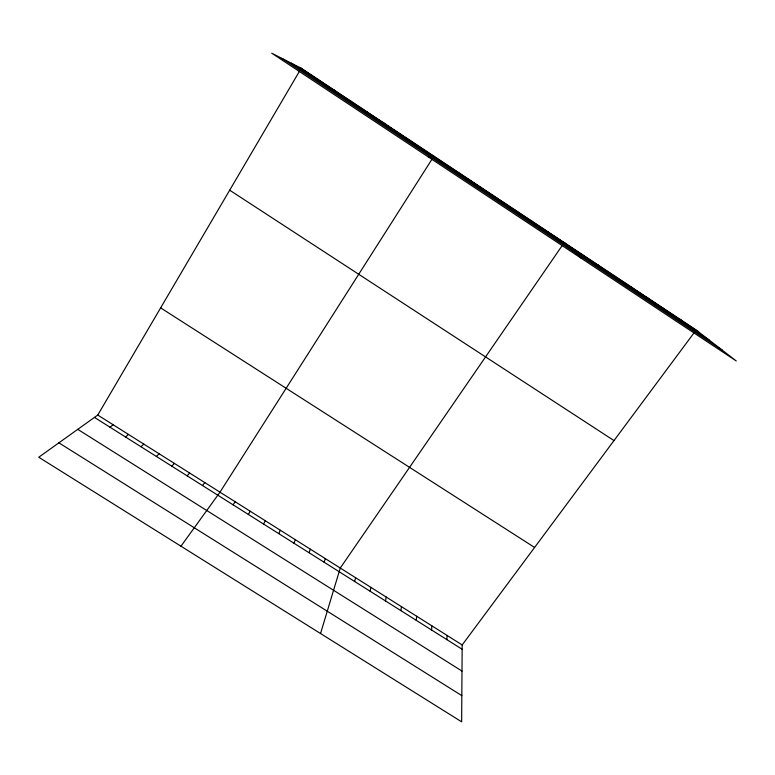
<?xml version="1.0" encoding="UTF-8"?>
<svg xmlns="http://www.w3.org/2000/svg" width="775" height="775" viewBox="0 0 775 775"><rect width="100%" height="100%" fill="white"/><g stroke="black" fill="none" stroke-linecap="round" stroke-linejoin="round"><path stroke-width="1.16" d="M694.012 332.872L462.171 644.955L461.638 721.816L38.75 457.231L97.757 415.051L299.479 71.232M446.875 639.646L447.039 635.413M431.588 629.998L431.878 625.851M416.262 620.339L416.688 616.27M400.907 610.652L401.469 606.66M385.514 600.945L386.212 597.041M370.092 591.218L370.925 587.392M354.64 581.482L355.609 577.733M320.53 633.533L340.264 568.046L562.204 245.539M324.095 562.214L325.335 558.63M309.002 552.701L310.378 549.194M293.88 543.159L295.391 539.739M278.729 533.607L280.366 530.265M263.548 524.036L265.321 520.771M248.329 514.435L250.238 511.258M431.966 159.253L219.993 492.173L180.963 546.21M233.091 504.825L235.135 501.725M202.498 485.537L204.823 482.602M187.162 475.86L189.623 473.012M171.788 466.172L174.385 463.402M156.385 456.456L159.127 453.762M140.953 446.729L143.83 444.114M125.492 436.974L128.505 434.446M109.992 427.199L113.15 424.758M428.284 156.918L433.913 156.192M400.326 134.182L400.966 134.356M383.635 123.109L384.439 123.399M366.904 112.026L367.873 112.414M350.145 100.915L351.269 101.409M333.337 89.774L334.626 90.375M316.491 78.604L317.944 79.321M58.9 442.835L461.823 695.64M77.762 429.35L461.987 671.072M97.757 415.051L462.171 644.955M94.463 417.405L462.142 649.266M160.638 307.869L534.595 547.46M229.681 190.195L613.994 440.588M299.605 67.415L698.352 331.719M291.342 63.192L709.629 340.419M281.906 58.377L722.445 350.31M679.782 319.164L681.845 320.772M663.39 308.295L665.289 309.806M646.96 297.406L648.704 298.811M630.492 286.488L632.08 287.787M613.984 275.551L615.418 276.743M597.438 264.585L598.717 265.67M580.863 253.599L581.977 254.578M564.239 242.585L581.599 258.492M548.08 231.87L548.874 232.636M531.873 221.127L532.522 221.795M515.637 210.364L516.131 210.936M301.233 68.248L271.725 53.184L736.25 360.956L696.134 330.005L301.233 68.248"/></g></svg>
